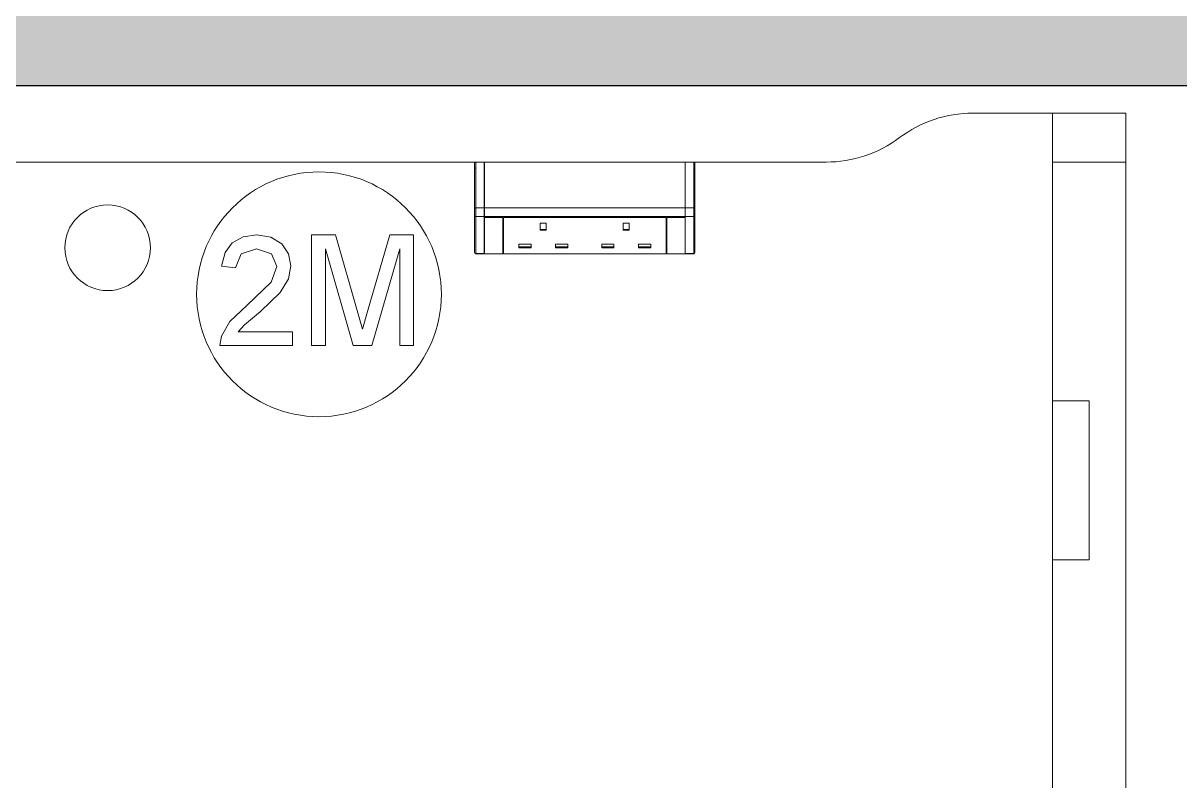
# Model space of a CAD drawing. Header units: millimetres. Extents: x 155927 to 317870, y -36033 to 97293.
# Drawn here: x 170493 to 171438, y 20438 to 21057 of the extents above; entities that cross this region are included whole.
import ezdxf

# ---------------------------------------------------------------- set-up
doc = ezdxf.new("R2010")
doc.units = ezdxf.units.MM
doc.header["$MEASUREMENT"] = 0
for name, color, linetype, lineweight in [('A-WALL-PATT', 7, 'CONTINUOUS', 9), ('I-FURN', 8, 'CONTINUOUS', 9), ('I-WALL', 7, 'CONTINUOUS', 9)]:
    doc.layers.add(name, color=color, linetype=linetype, lineweight=lineweight)

msp = doc.modelspace()

# ---------------------------------------------------------------- hatches: boundary and pattern name
at = {"layer": 'A-WALL-PATT'}
msp.add_hatch(color=256, dxfattribs=at).paths.add_polyline_path([(178998.83, 21005.61), (178998.83, 21107.61), (166470.83, 21107.61), (166470.83, 21005.61), (178727.98, 21005.61)], flags=0)

# ---------------------------------------------------------------- linework, layer by layer
at = {"layer": 'I-FURN'}
for p, q in [((171394.07, 20983.09), (171269.07, 20983.09)), ((171269.07, 20983.09), (171394.07, 20983.09)), ((171334.07, 20748.09), (171334.07, 20983.09)), ((171334.07, 20983.09), (171334.07, 20943.09)), ((171334.07, 20983.09), (171394.07, 20983.09)), ((171334.07, 20983.09), (171394.07, 20983.09)), ((171394.07, 20983.09), (171394.07, 20183.09)), ((171394.07, 20943.09), (171394.07, 20983.09)), ((171394.07, 20183.09), (171394.07, 20983.09)), ((171394.07, 20983.09), (171394.07, 20183.09)), ((170862.77, 20943.09), (169860.89, 20943.09)), ((169860.89, 20943.09), (170862.77, 20943.09)), ((170861.77, 20938.1), (170861.77, 20942.09)), ((170861.77, 20942.09), (170861.77, 20905.06)), ((170861.77, 20938.1), (170862.77, 20938.1)), ((170861.77, 20899.53), (170861.77, 20938.1)), ((170869.77, 20943.1), (170862.77, 20943.1)), ((170862.77, 20905.63), (170862.77, 20943.09)), ((170862.77, 20943.09), (170869.77, 20943.09)), ((170869.77, 20905.63), (170869.77, 20943.09)), ((171033.77, 20943.1), (170869.87, 20943.1)), ((170869.87, 20943.09), (171033.77, 20943.09)), ((170869.87, 20943.09), (170869.87, 20905.63)), ((171033.77, 20905.63), (171033.77, 20943.09)), ((171040.89, 20943.1), (171033.89, 20943.1)), ((171040.89, 20943.09), (171033.89, 20943.09)), ((171033.89, 20943.09), (171033.89, 20905.63)), ((171149.07, 20943.09), (171040.89, 20943.09)), ((171040.89, 20943.09), (171149.07, 20943.09)), ((171040.89, 20943.09), (171040.89, 20905.63)), ((171040.89, 20938.1), (171041.89, 20938.1)), ((171041.89, 20942.09), (171041.89, 20942.1)), ((171041.89, 20905.06), (171041.89, 20942.09)), ((171041.89, 20942.09), (171041.89, 20938.1)), ((171041.89, 20938.1), (171041.89, 20899.53)), ((171334.07, 20943.09), (171334.07, 20223.09)), ((171334.07, 20943.09), (171394.07, 20943.09)), ((171334.07, 20943.09), (171394.07, 20943.09)), ((171394.07, 20223.09), (171394.07, 20943.09)), ((170861.77, 20905.06), (170861.77, 20899.53)), ((170862.77, 20898.71), (170862.77, 20905.63)), ((170862.77, 20905.63), (170869.77, 20905.63)), ((170869.77, 20898.71), (170869.77, 20905.63)), ((170869.87, 20905.63), (171033.77, 20905.63)), ((170869.87, 20905.63), (170869.87, 20898.71)), ((171033.77, 20898.71), (171033.77, 20905.63)), ((171033.83, 20897.88), (171033.83, 20900.33)), ((171040.89, 20905.63), (171033.89, 20905.63)), ((171033.89, 20905.63), (171033.89, 20898.71)), ((171040.89, 20905.63), (171040.89, 20898.71)), ((171041.89, 20899.53), (171041.89, 20905.06)), ((170861.77, 20899.53), (170861.77, 20869.25)), ((170861.77, 20899.53), (170861.77, 20869.25)), ((170862.77, 20868.43), (170862.77, 20898.71)), ((170862.77, 20898.71), (170869.77, 20898.71)), ((170869.77, 20868.43), (170869.77, 20898.71)), ((170869.83, 20897.88), (170884.83, 20897.88)), ((170869.83, 20868.05), (170869.83, 20897.88)), ((170869.87, 20898.71), (171033.77, 20898.71)), ((170869.87, 20898.08), (170869.87, 20898.71)), ((170884.83, 20898.08), (170869.87, 20898.08)), ((170884.83, 20897.88), (170884.83, 20868.05)), ((171018.33, 20898.08), (170885.33, 20898.08)), ((170885.33, 20897.88), (171018.33, 20897.88)), ((170885.33, 20868.05), (170885.33, 20897.88)), ((170920.44, 20893.15), (170915.44, 20893.15)), ((170915.44, 20893.15), (170915.44, 20887.41)), ((170920.44, 20887.41), (170920.44, 20893.15)), ((170983.22, 20887.41), (170983.22, 20893.15)), ((170983.22, 20893.15), (170988.22, 20893.15)), ((170988.22, 20887.41), (170988.22, 20893.15)), ((171018.33, 20868.05), (171018.33, 20897.88)), ((171033.77, 20898.08), (171018.83, 20898.08)), ((171018.83, 20897.88), (171033.83, 20897.88)), ((171018.83, 20868.05), (171018.83, 20897.88)), ((171033.77, 20898.71), (171033.77, 20898.08)), ((171033.83, 20897.88), (171033.83, 20868.05)), ((171040.89, 20898.71), (171033.89, 20898.71)), ((171033.89, 20898.71), (171033.89, 20868.43)), ((171040.89, 20898.71), (171040.89, 20868.43)), ((171041.89, 20869.25), (171041.89, 20899.53)), ((171041.89, 20869.25), (171041.89, 20899.53)), ((170672.6, 20881.99), (170663.8, 20877.11)), ((170683.96, 20883.62), (170672.6, 20881.99)), ((170695.41, 20881.81), (170683.96, 20883.62)), ((170704.19, 20876.38), (170695.41, 20881.81)), ((170748.04, 20883.62), (170728.6, 20883.62)), ((170728.6, 20883.62), (170728.6, 20793.21)), ((170766.54, 20819.9), (170748.04, 20883.62)), ((170792.5, 20883.62), (170774.31, 20821)), ((170811.94, 20883.62), (170792.5, 20883.62)), ((170811.94, 20793.21), (170811.94, 20883.62)), ((170915.44, 20888.15), (170920.44, 20888.15)), ((170915.44, 20887.41), (170920.44, 20887.41)), ((170983.22, 20888.15), (170988.22, 20888.15)), ((170983.22, 20887.41), (170988.22, 20887.41)), ((170663.8, 20877.11), (170657.88, 20869.12)), ((170671.19, 20868.19), (170683.72, 20872.32)), ((170683.72, 20872.32), (170695.74, 20868.09)), ((170709.78, 20868.27), (170704.19, 20876.38)), ((170739.9, 20793.21), (170739.9, 20872.32)), ((170739.9, 20872.32), (170762.61, 20793.21)), ((170777.93, 20793.21), (170800.64, 20872.32)), ((170800.64, 20872.32), (170800.64, 20793.21)), ((170897.94, 20873.08), (170897.94, 20875.94)), ((170897.94, 20875.94), (170907.94, 20875.94)), ((170897.94, 20873.81), (170907.94, 20873.81)), ((170897.94, 20873.08), (170907.94, 20873.08)), ((170907.94, 20873.08), (170907.94, 20875.94)), ((170927.94, 20873.08), (170927.94, 20875.94)), ((170927.94, 20875.94), (170937.94, 20875.94)), ((170927.94, 20873.81), (170937.94, 20873.81)), ((170927.94, 20873.08), (170937.94, 20873.08)), ((170937.94, 20873.08), (170937.94, 20875.94)), ((170965.72, 20873.08), (170965.72, 20875.94)), ((170965.72, 20875.94), (170975.72, 20875.94)), ((170965.72, 20873.81), (170975.72, 20873.81)), ((170965.72, 20873.08), (170975.72, 20873.08)), ((170975.72, 20873.08), (170975.72, 20875.94)), ((170995.72, 20873.08), (170995.72, 20875.94)), ((170995.72, 20875.94), (171005.72, 20875.94)), ((170995.72, 20873.81), (171005.72, 20873.81)), ((170995.72, 20873.08), (171005.72, 20873.08)), ((171005.72, 20873.08), (171005.72, 20875.94)), ((170657.88, 20869.12), (170655.14, 20858.19)), ((170666.44, 20856.78), (170671.19, 20868.19)), ((170695.74, 20868.09), (170700.34, 20857.73)), ((170711.64, 20858.41), (170709.78, 20868.27)), ((170862.02, 20868.58), (170862, 20868.61)), ((170862.77, 20868.25), (170862.77, 20868.43)), ((170862.77, 20868.43), (170869.77, 20868.43)), ((170862.77, 20868.25), (170869.77, 20868.25)), ((170862.77, 20868.25), (170869.77, 20868.25)), ((170869.77, 20868.25), (170862.77, 20868.25)), ((170869.77, 20868.25), (170869.77, 20868.43)), ((170884.83, 20868.05), (170869.83, 20868.05)), ((170869.87, 20868.25), (171033.77, 20868.25)), ((170885.33, 20868.43), (170884.83, 20868.43)), ((171018.33, 20868.05), (170885.33, 20868.05)), ((171018.83, 20868.43), (171018.33, 20868.43)), ((171033.83, 20868.05), (171018.83, 20868.05)), ((171040.89, 20868.43), (171033.89, 20868.43)), ((171033.89, 20868.43), (171033.89, 20868.25)), ((171033.89, 20868.25), (171040.89, 20868.25)), ((171033.89, 20868.25), (171040.89, 20868.25)), ((171033.89, 20868.25), (171040.89, 20868.25)), ((171040.89, 20868.43), (171040.89, 20868.25)), ((171041.67, 20868.62), (171041.64, 20868.59)), ((170655.14, 20858.19), (170666.44, 20856.78)), ((170700.34, 20857.73), (170695.46, 20844.93)), ((170709.63, 20847.7), (170711.64, 20858.41)), ((170695.46, 20844.93), (170675.95, 20826.1)), ((170702.96, 20836.62), (170709.63, 20847.7)), ((170686.77, 20821.13), (170702.96, 20836.62)), ((170675.95, 20826.1), (170661.8, 20813)), ((170673.77, 20810.26), (170686.77, 20821.13)), ((170770.27, 20806.59), (170766.54, 20819.9)), ((170774.31, 20821), (170770.27, 20806.59)), ((170661.8, 20813), (170654.94, 20801)), ((170668.67, 20804.51), (170673.77, 20810.26)), ((170654.94, 20801), (170653.72, 20793.21)), ((170713.06, 20804.51), (170668.67, 20804.51)), ((170713.06, 20793.21), (170713.06, 20804.51)), ((170653.72, 20793.21), (170713.06, 20793.21)), ((170728.6, 20793.21), (170739.9, 20793.21)), ((170762.61, 20793.21), (170777.93, 20793.21)), ((170800.64, 20793.21), (170811.94, 20793.21)), ((171334.07, 20618.09), (171334.07, 20748.09)), ((171334.07, 20748.09), (171364.07, 20748.09)), ((171334.07, 20748.09), (171364.07, 20748.09)), ((171364.07, 20748.09), (171364.07, 20618.09)), ((171364.07, 20618.09), (171364.07, 20748.09)), ((171334.07, 20183.09), (171334.07, 20618.09)), ((171364.07, 20618.09), (171334.07, 20618.09)), ((171334.07, 20618.09), (171364.07, 20618.09))]:
    msp.add_line(p, q, dxfattribs=at)
at = {"layer": 'I-FURN', "flags": 128}
for points in [[(170861.77, 20942.1), (170861.77, 20942.14), (170861.77, 20942.18), (170861.78, 20942.22), (170861.78, 20942.26), (170861.79, 20942.29), (170861.8, 20942.33), (170861.81, 20942.37), (170861.82, 20942.41), (170861.83, 20942.45), (170861.85, 20942.49), (170861.86, 20942.52), (170861.88, 20942.56), (170861.9, 20942.59), (170861.92, 20942.63), (170861.94, 20942.66), (170861.97, 20942.69), (170861.99, 20942.72), (170862.02, 20942.76), (170862.04, 20942.79), (170862.07, 20942.81), (170862.1, 20942.84), (170862.13, 20942.87), (170862.16, 20942.89), (170862.2, 20942.92), (170862.23, 20942.94), (170862.26, 20942.96), (170862.3, 20942.98), (170862.33, 20943), (170862.37, 20943.01), (170862.41, 20943.03), (170862.44, 20943.04), (170862.48, 20943.05), (170862.52, 20943.06), (170862.56, 20943.07), (170862.6, 20943.08), (170862.64, 20943.09), (170862.68, 20943.09), (170862.72, 20943.09), (170862.76, 20943.1), (170862.77, 20943.1)], [(170861.77, 20938.1), (170861.77, 20938.26), (170861.77, 20938.42), (170861.77, 20938.58), (170861.77, 20938.73), (170861.77, 20938.89), (170861.77, 20939.05), (170861.77, 20939.2), (170861.77, 20939.35), (170861.77, 20939.51), (170861.77, 20939.65), (170861.77, 20939.8), (170861.77, 20939.94), (170861.77, 20940.08), (170861.77, 20940.22), (170861.77, 20940.35), (170861.77, 20940.48), (170861.77, 20940.61), (170861.77, 20940.73), (170861.77, 20940.85), (170861.77, 20940.97), (170861.77, 20941.07), (170861.77, 20941.18), (170861.77, 20941.28), (170861.77, 20941.37), (170861.77, 20941.46), (170861.77, 20941.55), (170861.77, 20941.62), (170861.77, 20941.7), (170861.77, 20941.76), (170861.77, 20941.82), (170861.77, 20941.88), (170861.77, 20941.93), (170861.77, 20941.97), (170861.77, 20942.01), (170861.77, 20942.04), (170861.77, 20942.06), (170861.77, 20942.08), (170861.77, 20942.09), (170861.77, 20942.1)], [(170861.77, 20942.1), (170861.77, 20942.09), (170861.77, 20942.09)], [(170861.77, 20942.09), (170861.77, 20941.81), (170861.77, 20941.4), (170861.77, 20940.85), (170861.77, 20940.16), (170861.77, 20939.35), (170861.77, 20938.4), (170861.77, 20937.32), (170861.77, 20936.11), (170861.77, 20934.78), (170861.77, 20933.32), (170861.77, 20931.73), (170861.77, 20930.03), (170861.77, 20928.21), (170861.77, 20926.28), (170861.77, 20924.24), (170861.77, 20922.08), (170861.77, 20919.83), (170861.77, 20917.47), (170861.77, 20915.01), (170861.77, 20912.47), (170861.77, 20909.83), (170861.77, 20907.11), (170861.77, 20905.06)], [(171040.89, 20943.1), (171040.93, 20943.1), (171040.97, 20943.09), (171041.01, 20943.09), (171041.05, 20943.08), (171041.09, 20943.08), (171041.13, 20943.07), (171041.17, 20943.06), (171041.21, 20943.05), (171041.24, 20943.03), (171041.28, 20943.02), (171041.32, 20943), (171041.35, 20942.98), (171041.39, 20942.96), (171041.42, 20942.94), (171041.46, 20942.92), (171041.49, 20942.9), (171041.52, 20942.87), (171041.55, 20942.85), (171041.58, 20942.82), (171041.61, 20942.79), (171041.64, 20942.76), (171041.66, 20942.73), (171041.69, 20942.7), (171041.71, 20942.67), (171041.73, 20942.64), (171041.75, 20942.6), (171041.77, 20942.57), (171041.79, 20942.53), (171041.81, 20942.5), (171041.82, 20942.46), (171041.84, 20942.42), (171041.85, 20942.38), (171041.86, 20942.34), (171041.87, 20942.31), (171041.88, 20942.27), (171041.88, 20942.23), (171041.89, 20942.19), (171041.89, 20942.15), (171041.89, 20942.11), (171041.89, 20942.1)], [(171041.89, 20942.1), (171041.89, 20942.09), (171041.89, 20942.08), (171041.89, 20942.07), (171041.89, 20942.05), (171041.89, 20942.02), (171041.89, 20941.98), (171041.89, 20941.94), (171041.89, 20941.89), (171041.89, 20941.84), (171041.89, 20941.78), (171041.89, 20941.72), (171041.89, 20941.64), (171041.89, 20941.57), (171041.89, 20941.49), (171041.89, 20941.4), (171041.89, 20941.3), (171041.89, 20941.21), (171041.89, 20941.1), (171041.89, 20941), (171041.89, 20940.88), (171041.89, 20940.77), (171041.89, 20940.64), (171041.89, 20940.52), (171041.89, 20940.39), (171041.89, 20940.26), (171041.89, 20940.12), (171041.89, 20939.98), (171041.89, 20939.84), (171041.89, 20939.69), (171041.89, 20939.55), (171041.89, 20939.4), (171041.89, 20939.24), (171041.89, 20939.09), (171041.89, 20938.93), (171041.89, 20938.78), (171041.89, 20938.62), (171041.89, 20938.46), (171041.89, 20938.3), (171041.89, 20938.14), (171041.89, 20938.1)], [(171041.89, 20905.06), (171041.89, 20907.84), (171041.89, 20910.54), (171041.89, 20913.16), (171041.89, 20915.68), (171041.89, 20918.11), (171041.89, 20920.44), (171041.89, 20922.67), (171041.89, 20924.79), (171041.89, 20926.81), (171041.89, 20928.71), (171041.89, 20930.5), (171041.89, 20932.17), (171041.89, 20933.72), (171041.89, 20935.14), (171041.89, 20936.45), (171041.89, 20937.62), (171041.89, 20938.66), (171041.89, 20939.58), (171041.89, 20940.36), (171041.89, 20941.01), (171041.89, 20941.52), (171041.89, 20941.9), (171041.89, 20942.09)], [(170861.77, 20905.06), (170861.77, 20904.93), (170861.77, 20904.79), (170861.77, 20904.65), (170861.77, 20904.51), (170861.77, 20904.36), (170861.77, 20904.21), (170861.77, 20904.06), (170861.77, 20903.91), (170861.77, 20903.76), (170861.77, 20903.6), (170861.77, 20903.44), (170861.77, 20903.28), (170861.77, 20903.13), (170861.77, 20902.97), (170861.77, 20902.81), (170861.77, 20902.65), (170861.77, 20902.49), (170861.77, 20902.33), (170861.77, 20902.17), (170861.77, 20902.01), (170861.77, 20901.86), (170861.77, 20901.7), (170861.77, 20901.55), (170861.77, 20901.4), (170861.77, 20901.25), (170861.77, 20901.1), (170861.77, 20900.96), (170861.77, 20900.82), (170861.77, 20900.68), (170861.77, 20900.55), (170861.77, 20900.42), (170861.77, 20900.29), (170861.77, 20900.17), (170861.77, 20900.05), (170861.77, 20899.94), (170861.77, 20899.83), (170861.77, 20899.72), (170861.77, 20899.62), (170861.77, 20899.53)], [(171041.89, 20899.53), (171041.89, 20899.62), (171041.89, 20899.72), (171041.89, 20899.83), (171041.89, 20899.94), (171041.89, 20900.05), (171041.89, 20900.17), (171041.89, 20900.29), (171041.89, 20900.42), (171041.89, 20900.55), (171041.89, 20900.68), (171041.89, 20900.82), (171041.89, 20900.96), (171041.89, 20901.1), (171041.89, 20901.25), (171041.89, 20901.4), (171041.89, 20901.55), (171041.89, 20901.7), (171041.89, 20901.86), (171041.89, 20902.01), (171041.89, 20902.17), (171041.89, 20902.33), (171041.89, 20902.49), (171041.89, 20902.65), (171041.89, 20902.81), (171041.89, 20902.97), (171041.89, 20903.13), (171041.89, 20903.28), (171041.89, 20903.44), (171041.89, 20903.6), (171041.89, 20903.76), (171041.89, 20903.91), (171041.89, 20904.06), (171041.89, 20904.22), (171041.89, 20904.36), (171041.89, 20904.51), (171041.89, 20904.65), (171041.89, 20904.79), (171041.89, 20904.93), (171041.89, 20905.06)], [(170862.77, 20868.25), (170862.73, 20868.25), (170862.69, 20868.25), (170862.65, 20868.26), (170862.61, 20868.26), (170862.57, 20868.27), (170862.53, 20868.28), (170862.49, 20868.29), (170862.45, 20868.3), (170862.42, 20868.31), (170862.38, 20868.33), (170862.34, 20868.35), (170862.31, 20868.36), (170862.27, 20868.38)], [(171041.4, 20868.39), (171041.36, 20868.37), (171041.33, 20868.35), (171041.29, 20868.33), (171041.25, 20868.32), (171041.22, 20868.3), (171041.18, 20868.29), (171041.14, 20868.28), (171041.1, 20868.27), (171041.06, 20868.26), (171041.02, 20868.26), (171040.98, 20868.25), (171040.94, 20868.25), (171040.9, 20868.25), (171040.89, 20868.25)]]:
    msp.add_lwpolyline(points, dxfattribs=at)
at = {"layer": 'I-FURN'}
for centre, radius, start, end in [((171269.07, 20883.09), 100, 90, 126.8699), ((171269.07, 20883.09), 100, 90, 126.8699), ((171149.07, 21043.09), 100, 270, 306.8699), ((171149.07, 21043.09), 100, 270, 306.8699), ((170734.66, 20835.08), 100, 0, 180), ((170561.96, 20873.14), 35, 0, 180), ((170561.96, 20873.14), 35, 180, 0), ((170734.66, 20835.08), 100, 180, 0)]:
    msp.add_arc(centre, radius, start, end, dxfattribs=at)
for centre, major_axis, ratio, start_param, end_param in [((170862.77, 20942.09), (1, 0), 0.998113, 1.570796, 3.141593), ((171040.89, 20942.09), (1, 0), 0.998113, 0, 1.570796), ((170862.77, 20905.06), (1, 0), 0.56467, 1.570796, 3.141593), ((171040.89, 20905.06), (1, 0), 0.56467, 0, 1.570796), ((170862.77, 20899.53), (1, 0), 0.819152, 3.141593, 4.712389), ((171040.89, 20899.53), (1, 0), 0.819152, 4.712389, 6.283185), ((170862.77, 20869.25), (-1, 0), 0.819152, 0, 1.570796), ((171040.89, 20869.25), (1, 0), 0.819152, 4.712389, 6.283185)]:
    msp.add_ellipse(centre, major_axis=major_axis, ratio=ratio, start_param=start_param, end_param=end_param, dxfattribs=at)
at = {"layer": 'I-WALL', "lineweight": 30}
msp.add_line((169385.83, 21005.61), (172533.83, 21005.61), dxfattribs=at)

doc.saveas('drawing.dxf')
